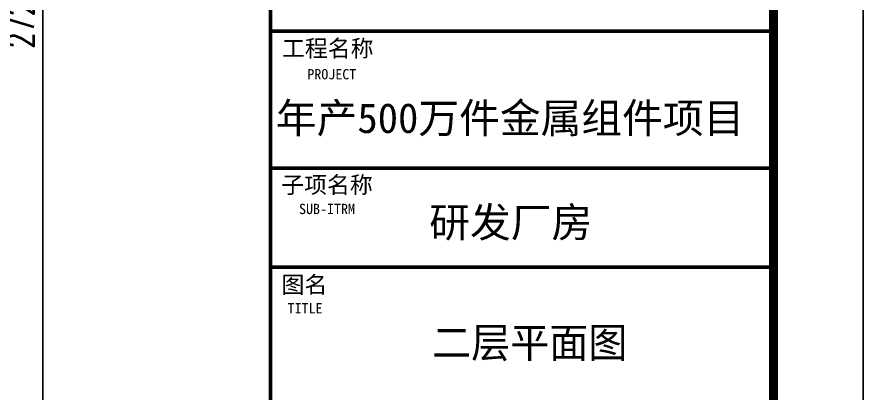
# Model space of a CAD drawing. Extents: x -522490 to 417652, y 450811 to 1108047.
# Drawn here: x 393313 to 402752, y 845143 to 849342 of the extents above; entities that cross this region are included whole.
import ezdxf

# ---------------------------------------------------------------- set-up
doc = ezdxf.new("R2010")
doc.units = 0
doc.header["$LTSCALE"] = 1000
doc.header["$MEASUREMENT"] = 0
for name, color, linetype in [('46', 7, 'Continuous'), ('AXIS', 3, 'Continuous'), ('PUB_TEXT', 7, 'Continuous'), ('PUB_TITLE', 4, 'Continuous'), ('sytq', 4, 'Continuous')]:
    doc.layers.add(name, color=color, linetype=linetype)
doc.styles.add('-黑体', font='', dxfattribs={"width": 0.8})
doc.styles.add('_TCH_DIM_T3', font='SIMPLEX', dxfattribs={"width": 0.705882, "bigfont": 'GBCBIG'})
doc.styles.add('STYLE-黑体', font='simhei.ttf')
doc.styles.add('TQ', font='')
doc.styles.get('-黑体').set_extended_font_data('Microsoft YaHei')
doc.styles.get('TQ').set_extended_font_data('SimSun')
doc.dimstyles.new('_TCH_ARCH&&100', dxfattribs={"dimtxt": 297.5, "dimasz": 100, "dimexe": 250, "dimexo": 300, "dimgap": 100, "dimtad": 1, "dimdec": 0, "dimzin": 0, "dimdsep": 46, "dimtxsty": '_TCH_DIM_T3', "dimblk": 'ARCHTICK', "dimcen": 0.09, "dimclrt": 7, "dimazin": 2, "dimtfac": 1, "dimtdec": 0, "dimtix": 1, "dimtmove": 2, "dimatfit": 3, "dimfxl": 0, "dimtolj": 1, "dimtzin": 0, "dimarcsym": 0})

# ---------------------------------------------------------------- blocks, each defined once
blk = doc.blocks.new('_ArchTick')
at = {"color": 0, "linetype": 'ByBlock', "const_width": 0.4}
blk.add_lwpolyline([(-0.5, -0.5), (0.5, 0.5)], dxfattribs=at)
blk = doc.blocks.new('*D542')
at = {"layer": 'AXIS', "color": 0, "lineweight": -2}
for p, q in [((390600.6, 863059), (393850.6, 863059)), ((393600.6, 835819), (393600.6, 863059)), ((390600.6, 835819), (393850.6, 835819))]:
    blk.add_line(p, q, dxfattribs=at)
at = {"layer": 'Defpoints', "color": 0}
for p in [(390300.6, 863059), (393600.6, 863059), (390300.6, 835819)]:
    blk.add_point(p, dxfattribs=at)
at = {"layer": 'AXIS', "color": 0, "lineweight": -2, "xscale": 100, "yscale": 100, "zscale": 100}
for p, rotation in [((393600.6, 863059), 90), ((393600.6, 835819), 270)]:
    blk.add_blockref('_ArchTick', p, dxfattribs=dict(at, rotation=rotation))
at = {"layer": 'AXIS', "color": 7, "insert": (393351.8, 849439), "char_height": 297.5, "attachment_point": 5, "rotation": 90, "style": '_TCH_DIM_T3'}
blk.add_mtext('\\A1;27240', dxfattribs=at)

msp = doc.modelspace()

# ---------------------------------------------------------------- linework, layer by layer
at = {"layer": 'PUB_TITLE'}
msp.add_lwpolyline([(343352.5, 828295.9), (402752.5, 828295.9), (402752.5, 870295.9), (343352.5, 870295.9)], close=True, dxfattribs=at)
at = {"layer": 'PUB_TITLE', "const_width": 100}
msp.add_lwpolyline([(345852.5, 829295.9), (401752.5, 829295.9), (401752.5, 869295.9), (345852.5, 869295.9)], close=True, dxfattribs=at)
at = {"layer": 'PUB_TITLE', "lineweight": 40, "const_width": 42.5}
for points in [[(396142.5, 869295.9), (396142.5, 829295.9)], [(396142.5, 849182.8), (401752.5, 849182.8)], [(396142.5, 847652.8), (401752.5, 847652.8)], [(396142.5, 846547.8), (401752.5, 846547.8)]]:
    msp.add_lwpolyline(points, dxfattribs=at)

# ---------------------------------------------------------------- texts
at = {"layer": '46', "linetype": 'Continuous', "style": '-黑体', "width": 0.95}
msp.add_text('二层平面图  ', height=336.08, dxfattribs=at).set_placement((397945.2, 845538.4))
at = {"layer": 'PUB_TEXT', "attachment_point": 1, "style": 'TQ'}
for s, insert, char_height, width in [('工程名称', (396270.4, 849084.7), 187, 1111.8), ('PROJECT', (396552.5, 848759.8), 114.75, 2399.55), ('子项名称', (396262.3, 847561.6), 187, 1111.8), ('SUB-ITRM', (396459.9, 847255.8), 114.75, 2399.55), ('图名', (396265.3, 846446.9), 187, 1111.8), ('TITLE', (396332.1, 846147.4), 114.75, 2399.55)]:
    msp.add_mtext(s, dxfattribs=dict(at, insert=insert, char_height=char_height, width=width))
at = {"layer": 'sytq', "color": 7, "style": 'STYLE-黑体'}
for s, height, p in [('年产500万件金属组件项目', 333.333, (396201.8, 848046.4)), ('研发厂房', 333.33, (397912.5, 846882.7))]:
    msp.add_text(s, height=height, dxfattribs=at).set_placement(p)

# ---------------------------------------------------------------- dimensions: what is measured, and where the dimension line sits
at = {"layer": 'AXIS'}
dim = msp.add_aligned_dim(p1=(390300.6, 835819), p2=(390300.6, 863059), distance=-3300, dimstyle='_TCH_ARCH&&100', dxfattribs=at)
dim.commit()
dim.dimension.update_dxf_attribs({"geometry": '*D542', "text_midpoint": (393351.8, 849439)})

doc.saveas('drawing.dxf')
